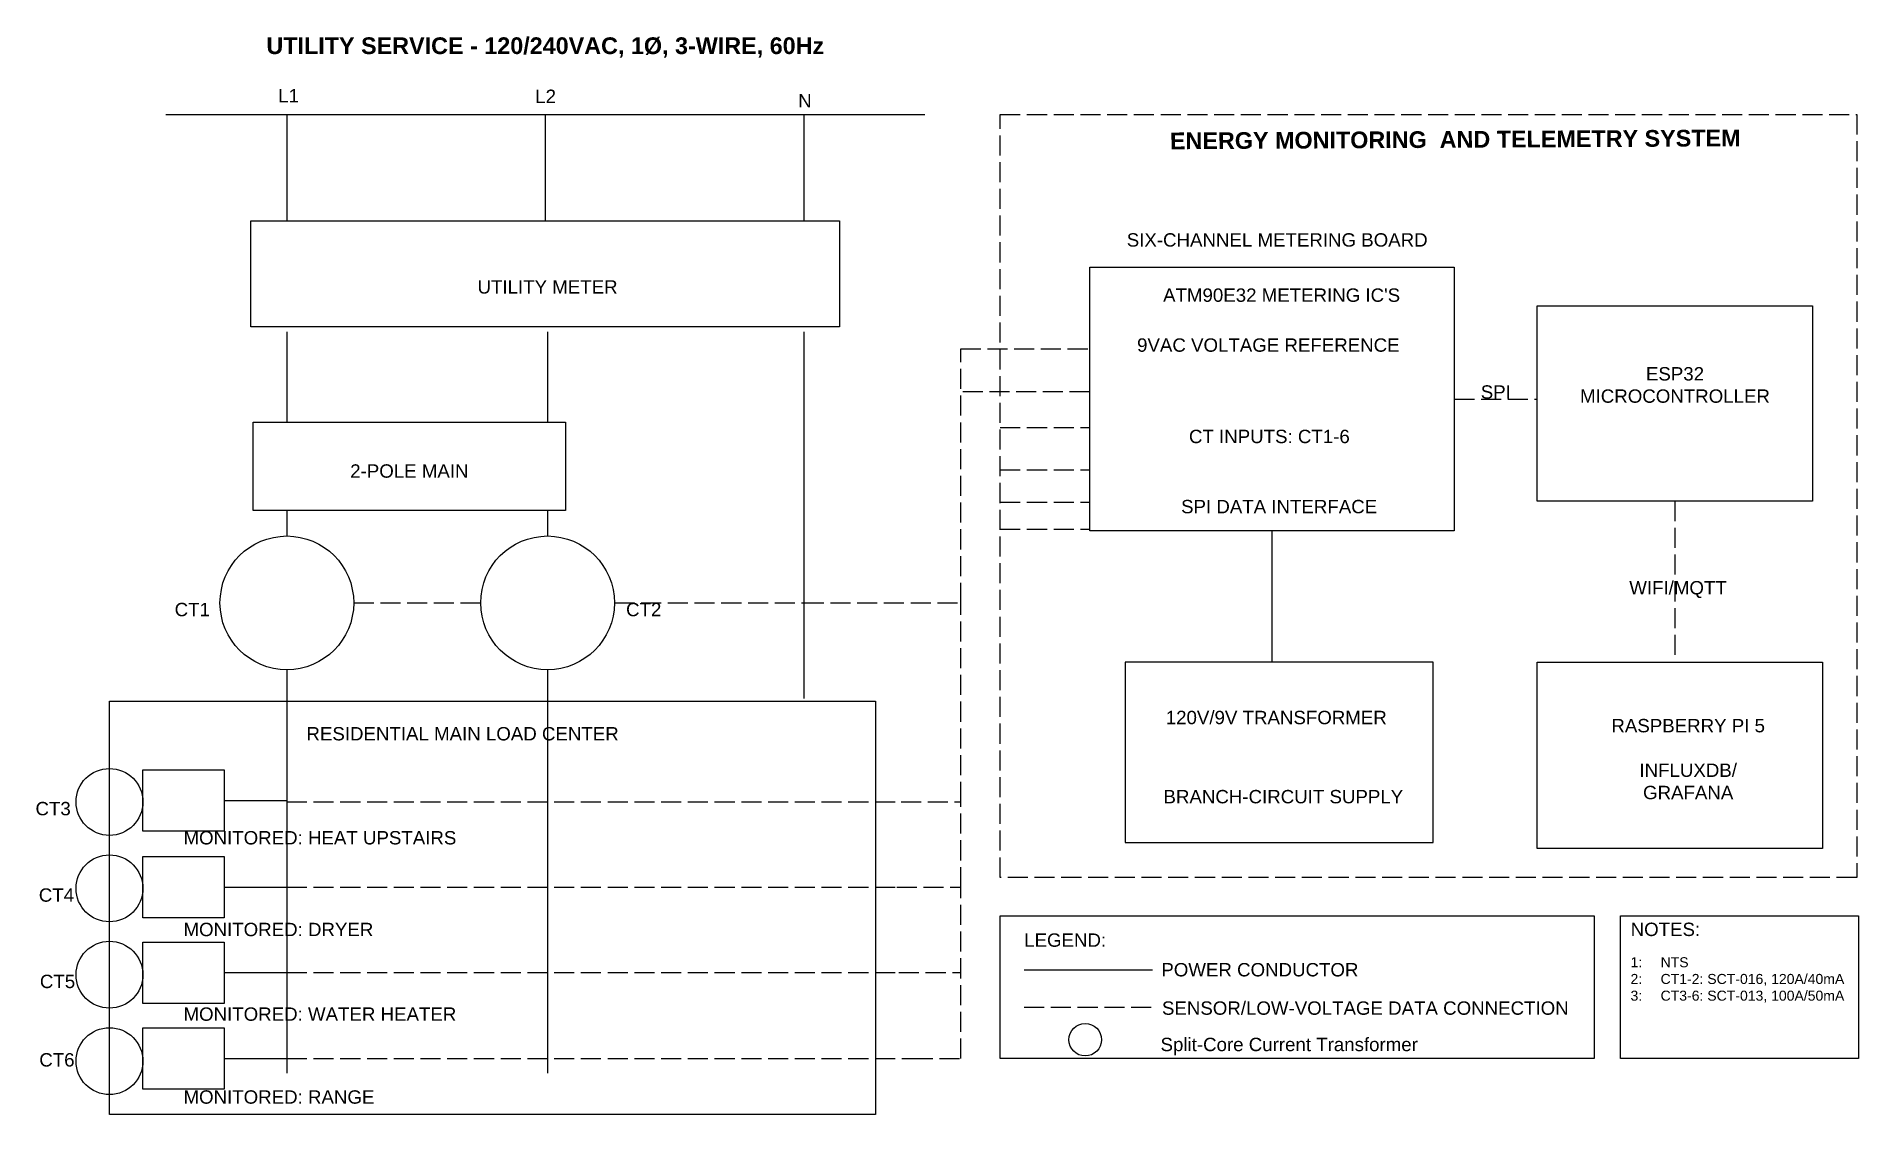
# Model space of a CAD drawing. Header units: inches. Extents: x 19.8 to 47, y 7.4 to 23.5.
import ezdxf

# ---------------------------------------------------------------- set-up
doc = ezdxf.new("R2010")
doc.units = ezdxf.units.IN
doc.header["$LTSCALE"] = 0.025
doc.header["$MEASUREMENT"] = 0
doc.linetypes.add('ACAD_ISO02W100', pattern=[15, 12, -3])
doc.layers.add('Dotted', color=82, linetype='ACAD_ISO02W100')
doc.styles.get("Standard").update_dxf_attribs({"font": 'arial.ttf'})

msp = doc.modelspace()

# ---------------------------------------------------------------- linework, layer by layer
at = {"color": 40, "true_color": 0xf8d731}
for p, q in [((21.684, 22.364), (33.041, 22.364)), ((23.496, 22.364), (23.496, 20.774)), ((27.363, 22.364), (27.363, 20.774)), ((31.229, 22.364), (31.229, 20.774)), ((23.496, 19.114), (23.496, 17.76)), ((27.396, 19.114), (27.396, 17.76)), ((31.229, 19.114), (31.229, 13.626)), ((27.396, 14.058), (27.396, 13.589)), ((23.496, 13.626), (23.496, 12.08)), ((27.396, 13.589), (27.396, 12.08)), ((22.558, 12.102), (23.496, 12.102)), ((23.496, 12.102), (23.496, 8.325)), ((27.396, 12.08), (27.396, 8.022)), ((22.558, 10.806), (23.496, 10.806)), ((34.527, 9.57), (36.449, 9.57)), ((22.558, 9.526), (23.496, 9.526)), ((22.558, 8.241), (23.616, 8.241)), ((23.496, 8.325), (23.496, 8.022))]:
    msp.add_line(p, q, dxfattribs=at)
for points in [[(22.959, 20.774), (31.766, 20.774), (31.766, 19.185), (22.959, 19.185)], [(35.507, 20.078), (40.962, 20.078), (40.962, 16.133), (35.507, 16.133)], [(42.203, 19.501), (46.323, 19.501), (46.323, 16.58), (42.203, 16.58)], [(22.993, 17.76), (27.664, 17.76), (27.664, 16.437), (22.993, 16.437)], [(40.644, 14.171), (36.038, 14.171), (36.038, 11.475), (40.644, 11.475)], [(42.203, 14.171), (46.471, 14.171), (46.471, 11.385), (42.203, 11.385)], [(20.842, 13.589), (32.301, 13.589), (32.301, 7.404), (20.842, 7.404)], [(21.342, 12.561), (22.558, 12.561), (22.558, 11.644), (21.342, 11.644)], [(21.342, 11.265), (22.558, 11.265), (22.558, 10.348), (21.342, 10.348)], [(21.342, 9.984), (22.558, 9.984), (22.558, 9.067), (21.342, 9.067)], [(21.342, 8.7), (22.558, 8.7), (22.558, 7.783), (21.342, 7.783)]]:
    msp.add_lwpolyline(points, close=True)
for points in [[(23.496, 16.437), (23.496, 16.058)], [(27.396, 16.437), (27.396, 16.058)], [(38.234, 16.133), (38.234, 14.171)], [(23.496, 14.058), (23.496, 13.626)]]:
    msp.add_lwpolyline(points, dxfattribs=at)
at = {"color": 1}
msp.add_lwpolyline([(34.169, 10.374), (43.053, 10.374), (43.053, 8.241), (34.169, 8.241)], close=True, dxfattribs=at)
at = {"color": 240, "true_color": 0xed1f24}
msp.add_lwpolyline([(43.448, 10.374), (47.01, 10.374), (47.01, 8.241), (43.448, 8.241)], close=True, dxfattribs=at)
at = {"color": 30, "true_color": 0xf26722}
for centre, radius in [((23.496, 15.058), 1), ((27.396, 15.058), 1), ((20.842, 12.08), 0.5), ((20.842, 10.787), 0.5), ((20.842, 9.495), 0.5), ((35.44, 8.523), 0.243), ((20.842, 8.203), 0.5)]:
    msp.add_circle(centre, radius, dxfattribs=at)
at = {"layer": 'Dotted'}
for p, q in [((40.962, 18.105), (42.203, 18.105)), ((34.169, 17.681), (35.507, 17.681)), ((34.169, 17.048), (35.507, 17.048)), ((34.169, 16.563), (35.507, 16.563)), ((44.263, 16.58), (44.263, 14.187)), ((34.169, 16.158), (35.507, 16.158)), ((34.527, 9.012), (36.449, 9.012))]:
    msp.add_line(p, q, dxfattribs=at)
at = {"layer": 'Dotted', "linetype": 'ACAD_ISO02W100'}
for p, q in [((24.496, 15.058), (26.396, 15.058)), ((28.396, 15.058), (31.229, 15.058)), ((23.496, 12.08), (32.686, 12.08)), ((23.496, 10.806), (32.62, 10.806)), ((23.496, 9.526), (32.653, 9.526)), ((23.496, 8.241), (32.859, 8.241))]:
    msp.add_line(p, q, dxfattribs=at)
msp.add_lwpolyline([(34.169, 22.364), (46.982, 22.364), (46.982, 10.951), (34.169, 10.951)], close=True, dxfattribs=at)
at = {"layer": 'Dotted'}
for points in [[(31.229, 15.058), (33.577, 15.058), (33.577, 18.86), (35.507, 18.86)], [(35.507, 18.216), (33.577, 18.216)], [(32.686, 12.08), (33.577, 12.08), (33.577, 15.058)], [(32.62, 10.806), (33.577, 10.806), (33.577, 12.08)], [(32.859, 8.241), (33.577, 8.241), (33.577, 10.806)], [(32.653, 9.526), (33.577, 9.526)]]:
    msp.add_lwpolyline(points, dxfattribs=at)

# ---------------------------------------------------------------- texts
at = {"attachment_point": 1}
for s, width, heights, insert, char_height in [('\\pxqc;{\\fArial|b1|i0|c0|p34;UTILITY SERVICE - 120/240VAC, 1Ø, 3-WIRE, 60Hz}', 11.35724, [0], (21.684, 23.517), 0.25), ('{\\C40;\\c3266552;L2}', 0.21276, [0], (27.212, 22.735), 0.2), ('{\\C40;\\c3266552;N}', 0.09022, [0], (31.146, 22.668), 0.2), ('\\pxqc;SIX-CHANNEL METERING BOARD', 5.3, [0], (35.662, 20.587), 0.2), ('\\pxqc;UTILITY METER', 8.80754, [0], (22.993, 19.884), 0.2), ("ATM90E32 METERING IC'S", 3.63682, [0], (36.605, 19.761), 0.2), ('9VAC VOLTAGE REFERENCE', 3.96946, [0.411], (36.216, 19.014), 0.2), ('\\pxqc;ESP32\\PMICROCONTROLLER', 4.12061, [0], (42.203, 18.584), 0.2), ('\\pxqc;SPI ', 1.2408, [0], (40.962, 18.312), 0.2), ('CT INPUTS: CT1-6', 3.57029, [0], (36.992, 17.647), 0.2), ('\\pxqc;2-POLE MAIN', 4.67187, [0], (22.993, 17.13), 0.2), ('SPI DATA INTERFACE', 3.0159, [0], (36.874, 16.598), 0.2), ('\\pxqc;WIFI/MQTT', 1.82337, [0], (43.397, 15.384), 0.2), ('\\pxqc;CT1', 1.25625, [0], (21.453, 15.058), 0.2), ('\\pxqc;CT2', 0.87815, [0], (28.396, 15.058), 0.2), ('120V/9V TRANSFORMER', 3.38184, [0], (36.645, 13.443), 0.2), ('\\pxqc;RESIDENTIAL MAIN LOAD CENTER', 4.85825, [0.497], (23.696, 13.2), 0.2), ('\\pxqc;RASPBERRY PI 5\\P\\PINFLUXDB/^JGRAFANA', 3.13123, [0], (42.895, 13.321), 0.2), ('\\pxqc;CT3', 0.68524, [0], (19.657, 12.08), 0.2), ('BRANCH-CIRCUIT SUPPLY', 3.68091, [0.521], (36.611, 12.259), 0.2), ('MONITORED: DRYER', 4.41028, [0.26], (21.95, 10.272), 0.2), ('LEGEND:', 2.42496, [0], (34.527, 10.113), 0.2), ('\\pxql;POWER CONDUCTOR', 3.03451, [0.57], (36.579, 9.67), 0.2), ('MONITORED: WATER HEATER', 4.41028, [0.26], (21.95, 9.006), 0.2)]:
    msp.add_mtext_dynamic_manual_height_columns(s, width=width, gutter_width=1, heights=heights, dxfattribs=dict(at, insert=insert, char_height=char_height))
at = {"insert": (23.366, 22.744), "char_height": 0.2, "attachment_point": 1}
msp.add_mtext('{\\C40;\\c3266552;L1}', dxfattribs=at)
at = {"linetype": 'ACAD_ISO02W100', "insert": (36.707, 22.093), "char_height": 0.25, "attachment_point": 1, "rotation": 0.3}
msp.add_mtext('{\\fArial|b1|i0|c0|p34;ENERGY MONITORING  AND TELEMETRY SYSTEM}', dxfattribs=at)
at = {"linetype": 'ACAD_ISO02W100', "char_height": 0.2, "attachment_point": 1}
for s, width, heights, insert in [('MONITORED: HEAT UPSTAIRS', 4.41028, [0.26], (21.95, 11.644)), ('\\pxqc;CT4', 0.58673, [0], (19.756, 10.787)), ('\\pxqc;CT5', 0.55464, [0], (19.788, 9.495)), ('\\pxqc;CT6', 0.42444, [0], (19.844, 8.322)), ('MONITORED: RANGE', 4.41028, [0.26], (21.95, 7.766))]:
    msp.add_mtext_dynamic_manual_height_columns(s, width=width, gutter_width=1, heights=heights, dxfattribs=dict(at, insert=insert))
at = {"color": 30, "true_color": 0xf26722, "attachment_point": 1}
for s, width, heights, insert, char_height in [('{\\C256;NOTES:}', 1.52697, [0], (43.6, 10.274), 0.2), ('\\pxi-3,l4,t4;{\\C0;1:^INTS\\P2:^ICT1-2: SCT-016, 120A/40mA\\P3:^ICT3-6: SCT-013, 100A/50mA}', 3.41575, [1.323], (43.448, 9.757), 0.15), ('{\\C0;Split-Core Current Transformer}', 3.99175, [0], (36.567, 8.552), 0.2)]:
    msp.add_mtext_dynamic_manual_height_columns(s, width=width, gutter_width=1, heights=heights, dxfattribs=dict(at, insert=insert, char_height=char_height))
at = {"layer": 'Dotted', "insert": (36.588, 9.096), "char_height": 0.2, "attachment_point": 1}
msp.add_mtext_dynamic_manual_height_columns('{\\C0;SENSOR/LOW-VOLTAGE DATA CONNECTION}', width=6.14072, gutter_width=1, heights=[0.544], dxfattribs=at)

doc.saveas('drawing.dxf')
